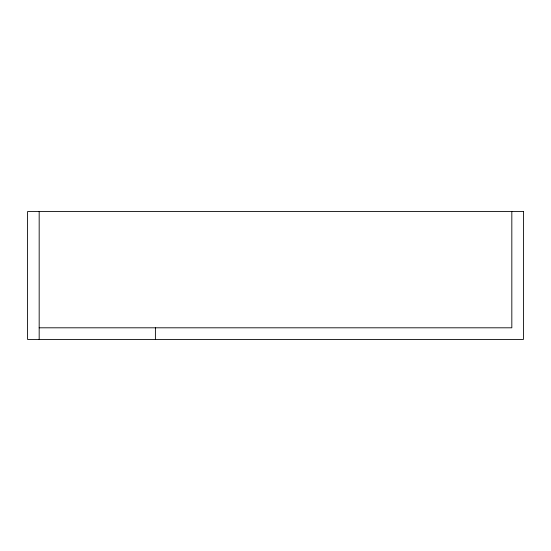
<?xml version="1.0" encoding="UTF-8"?>
<svg xmlns="http://www.w3.org/2000/svg" width="551" height="551" viewBox="0 0 551 551"><rect width="100%" height="100%" fill="white"/><g stroke="black" fill="none" stroke-linecap="round" stroke-linejoin="round"><path stroke-width="0.83" d="M39.176 327.804L511.824 327.804L511.824 211.577M155.403 327.804L155.396 339.423M39.176 211.577L39.176 339.423M523.45 211.577L27.55 211.577L27.55 339.423L523.45 339.423L523.45 211.577"/></g></svg>
